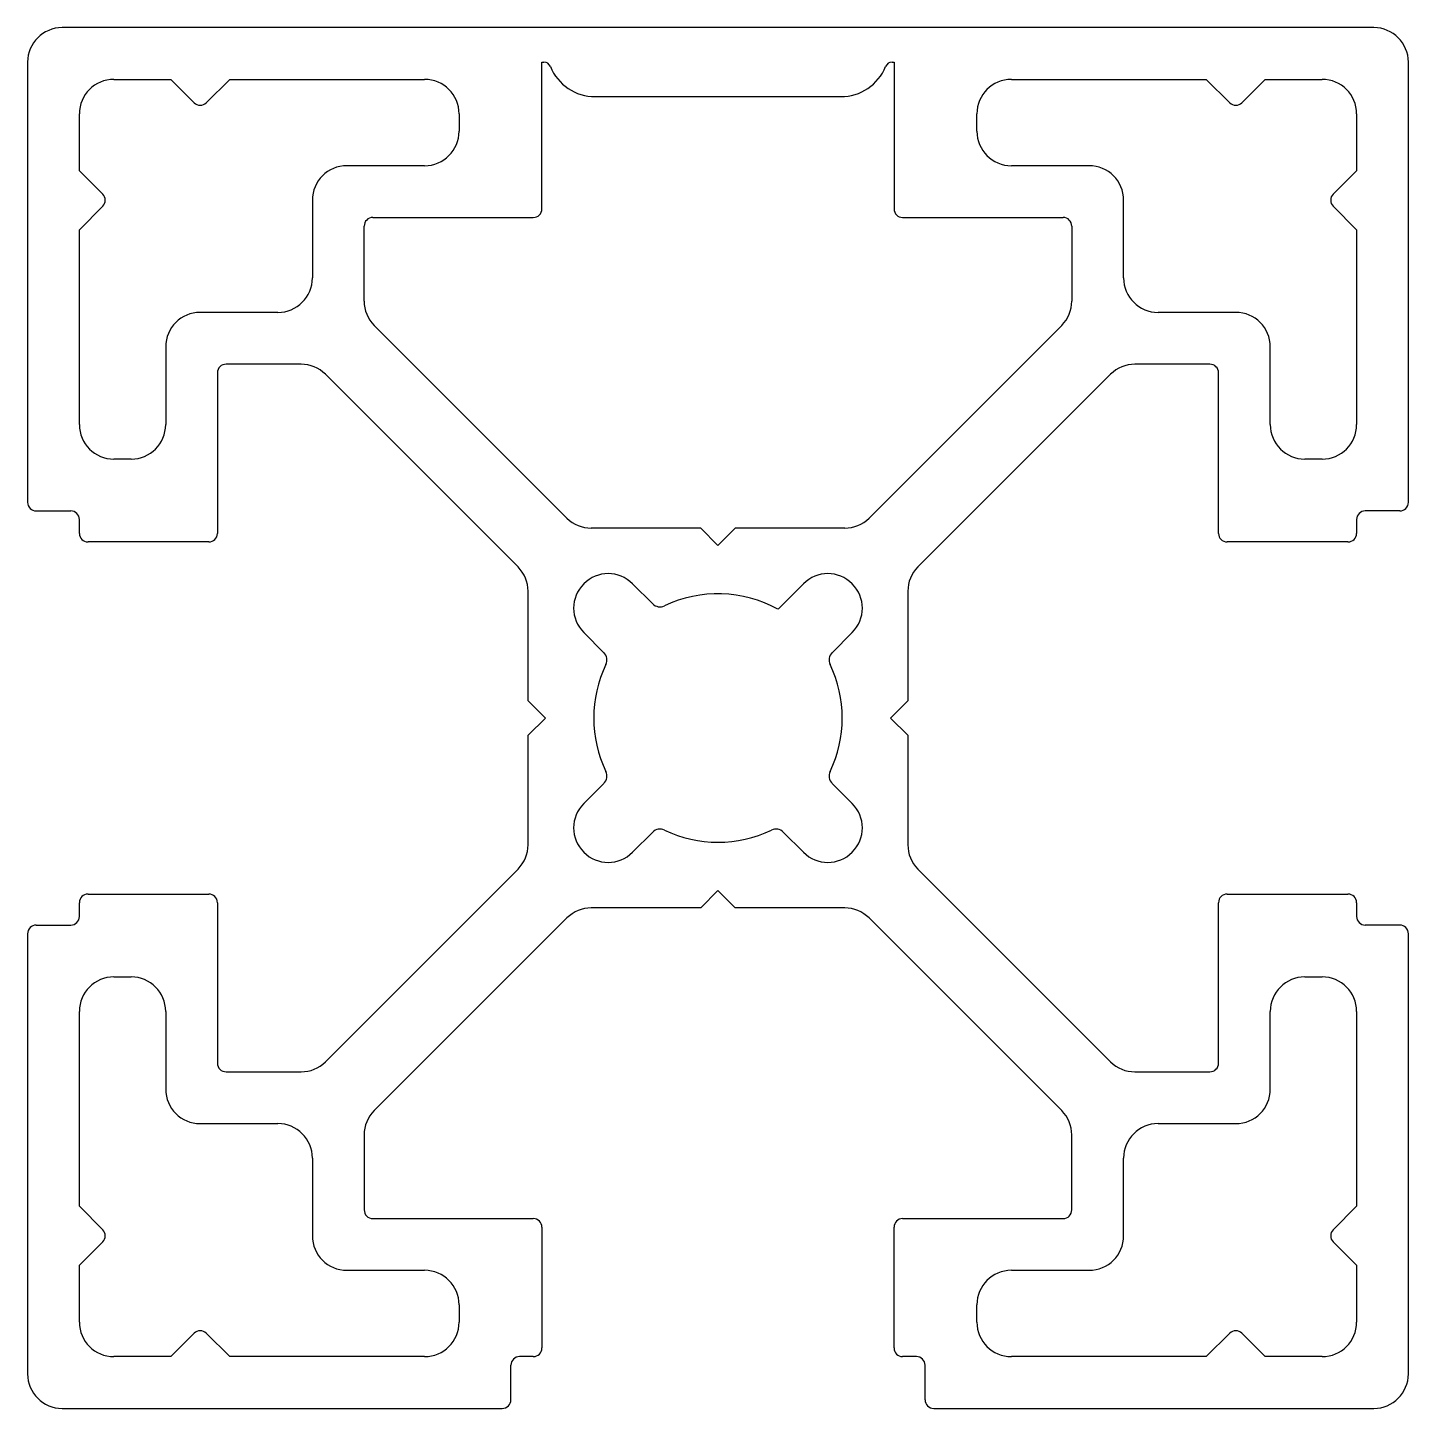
# Model space of a CAD drawing. Extents: x 1728.4 to 1768.4, y 1955 to 1995.
import ezdxf

# ---------------------------------------------------------------- set-up
doc = ezdxf.new("R2010")
doc.units = 0
doc.layers.get('0').update_dxf_attribs({"linetype": 'CONTINUOUS'})

msp = doc.modelspace()

# ---------------------------------------------------------------- linework, layer by layer
for p, q in [((1767.423, 1994.995), (1729.423, 1994.995)), ((1728.423, 1993.995), (1728.423, 1981.245)), ((1743.323, 1989.745), (1743.323, 1993.995)), ((1743.323, 1993.995), (1743.382, 1993.995)), ((1753.465, 1993.995), (1753.523, 1993.995)), ((1753.523, 1993.995), (1753.523, 1989.745)), ((1768.423, 1981.245), (1768.423, 1993.995)), ((1730.923, 1993.495), (1732.57, 1993.495)), ((1732.57, 1993.495), (1733.247, 1992.819)), ((1733.6, 1992.819), (1734.277, 1993.495)), ((1734.277, 1993.495), (1739.923, 1993.495)), ((1756.923, 1993.495), (1762.57, 1993.495)), ((1762.57, 1993.495), (1763.247, 1992.819)), ((1763.6, 1992.819), (1764.277, 1993.495)), ((1764.277, 1993.495), (1765.923, 1993.495)), ((1744.865, 1992.995), (1751.982, 1992.995)), ((1729.923, 1990.849), (1729.923, 1992.495)), ((1740.923, 1992.495), (1740.923, 1991.995)), ((1755.923, 1991.995), (1755.923, 1992.495)), ((1766.923, 1992.495), (1766.923, 1990.849)), ((1730.6, 1990.172), (1729.923, 1990.849)), ((1739.923, 1990.995), (1737.673, 1990.995)), ((1759.173, 1990.995), (1756.923, 1990.995)), ((1766.923, 1990.849), (1766.247, 1990.172)), ((1729.923, 1989.142), (1730.6, 1989.819)), ((1736.673, 1989.995), (1736.673, 1987.745)), ((1760.173, 1987.745), (1760.173, 1989.995)), ((1766.247, 1989.819), (1766.923, 1989.142)), ((1738.173, 1987.074), (1738.173, 1989.245)), ((1738.423, 1989.495), (1743.073, 1989.495)), ((1753.773, 1989.495), (1758.423, 1989.495)), ((1758.673, 1989.245), (1758.673, 1987.074)), ((1729.923, 1983.495), (1729.923, 1989.142)), ((1766.923, 1989.142), (1766.923, 1983.495)), ((1735.673, 1986.745), (1733.423, 1986.745)), ((1763.423, 1986.745), (1761.173, 1986.745)), ((1744.045, 1980.788), (1738.466, 1986.367)), ((1758.381, 1986.367), (1752.802, 1980.788)), ((1732.423, 1985.745), (1732.423, 1983.495)), ((1764.423, 1983.495), (1764.423, 1985.745)), ((1736.345, 1985.245), (1734.173, 1985.245)), ((1762.673, 1985.245), (1760.502, 1985.245)), ((1733.923, 1984.995), (1733.923, 1980.345)), ((1742.631, 1979.374), (1737.052, 1984.952)), ((1759.795, 1984.952), (1754.216, 1979.374)), ((1762.923, 1980.345), (1762.923, 1984.995)), ((1731.423, 1982.495), (1730.923, 1982.495)), ((1765.923, 1982.495), (1765.423, 1982.495)), ((1728.673, 1980.995), (1729.673, 1980.995)), ((1768.173, 1980.995), (1767.173, 1980.995)), ((1729.923, 1980.345), (1729.923, 1980.745)), ((1747.923, 1980.495), (1744.752, 1980.495)), ((1748.423, 1979.995), (1747.923, 1980.495)), ((1748.923, 1980.495), (1748.423, 1979.995)), ((1752.095, 1980.495), (1748.923, 1980.495)), ((1766.923, 1980.745), (1766.923, 1980.345)), ((1733.673, 1980.095), (1730.173, 1980.095)), ((1766.673, 1980.095), (1763.173, 1980.095)), ((1745.949, 1978.884), (1746.531, 1978.302)), ((1750.162, 1978.148), (1750.898, 1978.884)), ((1742.923, 1975.495), (1742.923, 1978.667)), ((1753.923, 1978.667), (1753.923, 1975.495)), ((1745.116, 1976.888), (1744.534, 1977.47)), ((1752.313, 1977.47), (1751.731, 1976.888)), ((1743.423, 1974.995), (1742.923, 1975.495)), ((1753.923, 1975.495), (1753.423, 1974.995)), ((1742.923, 1974.495), (1743.423, 1974.995)), ((1753.423, 1974.995), (1753.923, 1974.495)), ((1742.923, 1971.324), (1742.923, 1974.495)), ((1753.923, 1974.495), (1753.923, 1971.324)), ((1744.534, 1972.52), (1745.116, 1973.102)), ((1751.731, 1973.102), (1752.313, 1972.52)), ((1746.531, 1971.688), (1745.949, 1971.106)), ((1750.898, 1971.106), (1750.316, 1971.688)), ((1737.052, 1965.038), (1742.631, 1970.617)), ((1754.216, 1970.617), (1759.795, 1965.038)), ((1729.923, 1969.245), (1729.923, 1969.645)), ((1730.173, 1969.895), (1733.673, 1969.895)), ((1733.923, 1969.645), (1733.923, 1964.995)), ((1748.423, 1969.995), (1747.923, 1969.495)), ((1748.923, 1969.495), (1748.423, 1969.995)), ((1762.923, 1964.995), (1762.923, 1969.645)), ((1763.173, 1969.895), (1766.673, 1969.895)), ((1766.923, 1969.645), (1766.923, 1969.245)), ((1744.045, 1969.202), (1738.466, 1963.624)), ((1747.923, 1969.495), (1744.752, 1969.495)), ((1752.095, 1969.495), (1748.923, 1969.495)), ((1758.381, 1963.624), (1752.802, 1969.202)), ((1728.673, 1968.995), (1729.673, 1968.995)), ((1768.173, 1968.995), (1767.173, 1968.995)), ((1728.423, 1968.745), (1728.423, 1955.995)), ((1768.423, 1955.995), (1768.423, 1968.745)), ((1730.923, 1967.495), (1731.423, 1967.495)), ((1765.423, 1967.495), (1765.923, 1967.495)), ((1729.923, 1960.849), (1729.923, 1966.495)), ((1732.423, 1966.495), (1732.423, 1964.245)), ((1764.423, 1964.245), (1764.423, 1966.495)), ((1766.923, 1966.495), (1766.923, 1960.849)), ((1734.173, 1964.745), (1736.345, 1964.745)), ((1760.502, 1964.745), (1762.673, 1964.745)), ((1733.423, 1963.245), (1735.673, 1963.245)), ((1761.173, 1963.245), (1763.423, 1963.245)), ((1738.173, 1962.917), (1738.173, 1960.745)), ((1758.673, 1960.745), (1758.673, 1962.917)), ((1736.673, 1962.245), (1736.673, 1959.995)), ((1760.173, 1959.995), (1760.173, 1962.245)), ((1730.6, 1960.172), (1729.923, 1960.849)), ((1766.923, 1960.849), (1766.247, 1960.172)), ((1738.423, 1960.495), (1743.073, 1960.495)), ((1753.773, 1960.495), (1758.423, 1960.495)), ((1743.323, 1960.245), (1743.323, 1956.745)), ((1753.523, 1956.745), (1753.523, 1960.245)), ((1729.923, 1959.142), (1730.6, 1959.819)), ((1766.247, 1959.819), (1766.923, 1959.142)), ((1729.923, 1957.495), (1729.923, 1959.142)), ((1737.673, 1958.995), (1739.923, 1958.995)), ((1756.923, 1958.995), (1759.173, 1958.995)), ((1766.923, 1959.142), (1766.923, 1957.495)), ((1740.923, 1957.995), (1740.923, 1957.495)), ((1755.923, 1957.495), (1755.923, 1957.995)), ((1733.247, 1957.172), (1732.57, 1956.495)), ((1734.277, 1956.495), (1733.6, 1957.172)), ((1763.247, 1957.172), (1762.57, 1956.495)), ((1764.277, 1956.495), (1763.6, 1957.172)), ((1732.57, 1956.495), (1730.923, 1956.495)), ((1739.923, 1956.495), (1734.277, 1956.495)), ((1743.073, 1956.495), (1742.673, 1956.495)), ((1754.173, 1956.495), (1753.773, 1956.495)), ((1762.57, 1956.495), (1756.923, 1956.495)), ((1765.923, 1956.495), (1764.277, 1956.495)), ((1742.423, 1955.245), (1742.423, 1956.245)), ((1754.423, 1955.245), (1754.423, 1956.245)), ((1729.423, 1954.995), (1742.173, 1954.995)), ((1754.673, 1954.995), (1767.423, 1954.995))]:
    msp.add_line(p, q)
for centre, radius, start, end in [((1729.423, 1993.995), 1, 90, 180), ((1767.423, 1993.995), 1, 0, 90), ((1743.382, 1993.795), 0.2, 22.0243, 90), ((1744.865, 1994.395), 1.4, 202.0243, 270), ((1751.982, 1994.395), 1.4, 270, 337.9757), ((1753.465, 1993.795), 0.2, 90, 157.9757), ((1730.923, 1992.495), 1, 90, 180), ((1739.923, 1992.495), 1, 0, 90), ((1756.923, 1992.495), 1, 90, 180), ((1765.923, 1992.495), 1, 0, 90), ((1733.423, 1992.995), 0.25, 225, 315), ((1763.423, 1992.995), 0.25, 225, 315), ((1739.923, 1991.995), 1, 270, 0), ((1756.923, 1991.995), 1, 180, 270), ((1737.673, 1989.995), 1, 90, 180), ((1759.173, 1989.995), 1, 0, 90), ((1730.423, 1989.995), 0.25, 315, 45), ((1766.423, 1989.995), 0.25, 135, 225), ((1743.073, 1989.745), 0.25, 270, 360), ((1753.773, 1989.745), 0.25, 180, 270), ((1738.423, 1989.245), 0.25, 90, 180), ((1758.423, 1989.245), 0.25, 0, 90), ((1735.673, 1987.745), 1, 270, 0), ((1761.173, 1987.745), 1, 180, 270), ((1739.173, 1987.074), 1, 180, 225), ((1757.673, 1987.074), 1, 315, 360), ((1733.423, 1985.745), 1, 90, 180), ((1763.423, 1985.745), 1, 0, 90), ((1734.173, 1984.995), 0.25, 90, 180), ((1736.345, 1984.245), 1, 45, 90), ((1760.502, 1984.245), 1, 90, 135), ((1762.673, 1984.995), 0.25, 0, 90), ((1730.923, 1983.495), 1, 180, 270), ((1731.423, 1983.495), 1, 270, 0), ((1765.423, 1983.495), 1, 180, 270), ((1765.923, 1983.495), 1, 270, 0), ((1728.673, 1981.245), 0.25, 180, 270), ((1768.173, 1981.245), 0.25, 270, 0), ((1729.673, 1980.745), 0.25, 0, 90), ((1767.173, 1980.745), 0.25, 90, 180), ((1744.752, 1981.495), 1, 225, 270), ((1752.095, 1981.495), 1, 270, 315), ((1730.173, 1980.345), 0.25, 180, 270), ((1733.673, 1980.345), 0.25, 270, 0), ((1763.173, 1980.345), 0.25, 180, 270), ((1766.673, 1980.345), 0.25, 270, 0), ((1741.923, 1978.667), 1, 0, 45), ((1754.923, 1978.667), 1, 135, 180), ((1745.242, 1978.177), 1, 45, 225), ((1751.605, 1978.177), 1, 315, 135), ((1748.423, 1974.995), 3.6, 61.1276, 115.5288), ((1746.743, 1978.515), 0.3, 225, 295.5288), ((1744.904, 1976.676), 0.3, 334.4712, 45), ((1751.943, 1976.676), 0.3, 135, 205.5288), ((1748.423, 1974.995), 3.6, 154.4712, 205.5288), ((1748.423, 1974.995), 3.6, 334.4712, 25.5288), ((1744.904, 1973.315), 0.3, 315, 25.5288), ((1751.943, 1973.315), 0.3, 154.4712, 225), ((1745.242, 1971.813), 1, 135, 315), ((1751.605, 1971.813), 1, 225, 45), ((1746.743, 1971.476), 0.3, 64.4712, 135), ((1748.423, 1974.995), 3.6, 244.4712, 295.5288), ((1750.104, 1971.476), 0.3, 45, 115.5288), ((1741.923, 1971.324), 1, 315, 360), ((1754.923, 1971.324), 1, 180, 225), ((1730.173, 1969.645), 0.25, 90, 180), ((1733.673, 1969.645), 0.25, 0, 90), ((1763.173, 1969.645), 0.25, 90, 180), ((1766.673, 1969.645), 0.25, 0, 90), ((1729.673, 1969.245), 0.25, 270, 0), ((1744.752, 1968.495), 1, 90, 135), ((1752.095, 1968.495), 1, 45, 90), ((1767.173, 1969.245), 0.25, 180, 270), ((1728.673, 1968.745), 0.25, 90, 180), ((1768.173, 1968.745), 0.25, 0, 90), ((1730.923, 1966.495), 1, 90, 180), ((1731.423, 1966.495), 1, 0, 90), ((1765.423, 1966.495), 1, 90, 180), ((1765.923, 1966.495), 1, 0, 90), ((1734.173, 1964.995), 0.25, 180, 270), ((1736.345, 1965.745), 1, 270, 315), ((1760.502, 1965.745), 1, 225, 270), ((1762.673, 1964.995), 0.25, 270, 0), ((1733.423, 1964.245), 1, 180, 270), ((1763.423, 1964.245), 1, 270, 0), ((1739.173, 1962.917), 1, 135, 180), ((1757.673, 1962.917), 1, 0, 45), ((1735.673, 1962.245), 1, 0, 90), ((1761.173, 1962.245), 1, 90, 180), ((1738.423, 1960.745), 0.25, 180, 270), ((1743.073, 1960.245), 0.25, 0, 90), ((1753.773, 1960.245), 0.25, 90, 180), ((1758.423, 1960.745), 0.25, 270, 0), ((1730.423, 1959.995), 0.25, 315, 45), ((1766.423, 1959.995), 0.25, 135, 225), ((1737.673, 1959.995), 1, 180, 270), ((1759.173, 1959.995), 1, 270, 0), ((1739.923, 1957.995), 1, 0, 90), ((1756.923, 1957.995), 1, 90, 180), ((1730.923, 1957.495), 1, 180, 270), ((1733.423, 1956.995), 0.25, 45, 135), ((1739.923, 1957.495), 1, 270, 0), ((1756.923, 1957.495), 1, 180, 270), ((1763.423, 1956.995), 0.25, 45, 135), ((1765.923, 1957.495), 1, 270, 0), ((1742.673, 1956.245), 0.25, 90, 180), ((1743.073, 1956.745), 0.25, 270, 360), ((1753.773, 1956.745), 0.25, 180, 270), ((1754.173, 1956.245), 0.25, 0, 90), ((1729.423, 1955.995), 1, 180, 270), ((1767.423, 1955.995), 1, 270, 0), ((1742.173, 1955.245), 0.25, 270, 0), ((1754.673, 1955.245), 0.25, 180, 270)]:
    msp.add_arc(centre, radius, start, end)

doc.saveas('drawing.dxf')
